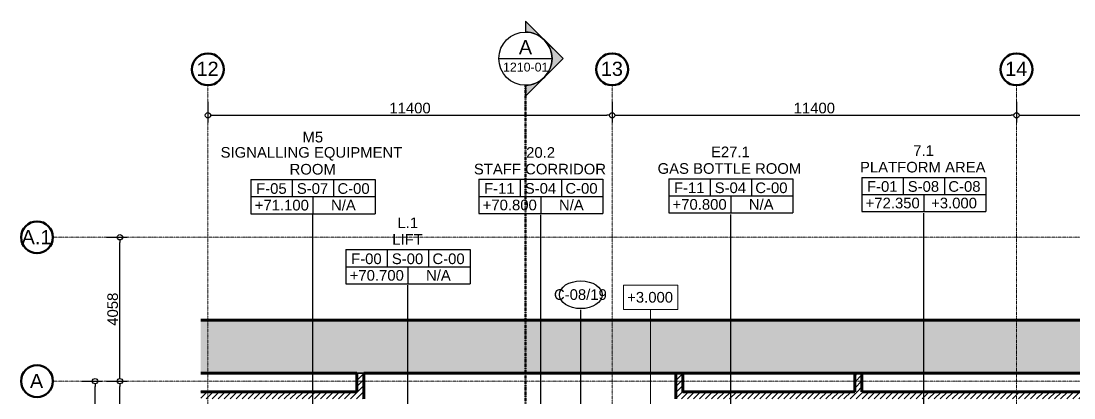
# Model space of a CAD drawing. Header units: millimetres. Extents: x -795739 to -715748, y -34378 to 22353.
# Drawn here: x -795550 to -765862, y 11719 to 22353 of the extents above; entities that cross this region are included whole.
import ezdxf

# ---------------------------------------------------------------- set-up
doc = ezdxf.new("R2010")
doc.units = ezdxf.units.MM
doc.linetypes.add('DPA_Grid _ Level 100', pattern=[10, 5.5, -1.6, 1.3, -1.6])
for name, color, linetype, lineweight in [('A-ANNO-DIMS', 1, 'Continuous', 9), ('A-ANNO-NOTE', 3, 'Continuous', 25), ('A-FLOR-E', 2, 'Continuous', 35), ('A-ROOM-IDEN', 3, 'Continuous', 25), ('A-ROOM-LINE', 3, 'Continuous', 25), ('A-WALL', 5, 'Continuous', 35), ('A-WALL-PATT', 1, 'Continuous', 9), ('G-ANNO-SECL', 3, 'Continuous', 9), ('G-ANNO-TEXT', 3, 'Continuous', 9), ('S-GRID', 251, 'Continuous', 9), ('S-GRID-IDEN', 3, 'Continuous', 50)]:
    doc.layers.add(name, color=color, linetype=linetype, lineweight=lineweight)
doc.styles.add('Arial', font='arial.ttf', dxfattribs={"height": 400})
doc.styles.add('Arial_1', font='arial.ttf', dxfattribs={"height": 250})
doc.styles.add('Arial_2', font='arial.ttf', dxfattribs={"height": 300})
doc.dimstyles.new('DPA-DIM-3_0_C-C', dxfattribs={"dimscale": 304.8, "dimtxt": 306.07782, "dimasz": 0.492126, "dimexe": 0.656168, "dimexo": 0.0625, "dimgap": 0.164042, "dimtad": 1, "dimdec": 0, "dimzin": 0, "dimdsep": 46, "dimtxsty": 'Arial_2', "dimblk1": 'DOTBLANK', "dimblk2": 'DOTBLANK', "dimsah": 1, "dimcen": 0.09, "dimdle": 0.656168, "dimadec": 8, "dimazin": 0, "dimtfac": 1, "dimtdec": 4, "dimtix": 1, "dimtmove": 0, "dimatfit": 3, "dimfxl": 1.312336, "dimfxlon": 1, "dimtvp": 1, "dimtolj": 1, "dimtzin": 0, "dimarcsym": 2})
pattern_1 = [(45, (0, 0), (-84.852814, 84.852814), [])]

# ---------------------------------------------------------------- blocks, each defined once
blk = doc.blocks.new('Section - Section Head-531884-4282-01 ENLARGED LOWER PLATFORM LEVEL - REFLECTED CEILING PLAN - SHEET 3')
at = {"layer": 'G-ANNO-SECL'}
h = blk.add_hatch(color=256, dxfattribs=at)
edge = h.paths.add_edge_path()
edge.add_line((-12.8, 5.3), (-7.5, 10.61))
edge.add_line((-7.5, 10.61), (-2.2, 5.3))
edge.add_arc((-7.5, 0), 7.5, 45, 135)
h = blk.add_hatch(color=256, dxfattribs=at)
edge = h.paths.add_edge_path()
edge.add_arc((-7.5, 0), 7.5, 0, 45)
edge.add_line((-2.2, 5.3), (3.11, 0))
edge.add_line((3.11, 0), (0, 0))
edge = h.paths.add_edge_path()
edge.add_line((-15, 0), (-18.11, 0))
edge.add_line((-18.11, 0), (-12.8, 5.3))
edge.add_arc((-7.5, 0), 7.5, 135, 180)
at = {"layer": 'G-ANNO-SECL', "lineweight": 25}
for p, q in [((-7.5, 10.61), (-18.11, 0)), ((-7.5, 10.61), (-12.8, 5.3)), ((3.11, 0), (-7.5, 10.61)), ((-2.2, 5.3), (-7.5, 10.61)), ((-12.8, 5.3), (-18.11, 0)), ((3.11, 0), (-2.2, 5.3)), ((-18.11, 0), (-15, 0)), ((-18.11, 0), (-15, 0)), ((0, 0), (3.11, 0)), ((0, 0), (3.11, 0))]:
    blk.add_line(p, q, dxfattribs=at)
blk.add_circle((-7.5, 0), 7.5, dxfattribs=at)
for start, end in [(45, 135), (135, 180), (0, 45)]:
    blk.add_arc((-7.5, 0), 7.5, start, end, dxfattribs=at)
blk = doc.blocks.new('DPA_Room Tag Box - Standard-4486259-4282-01 ENLARGED LOWER PLATFORM LEVEL - REFLECTED CEILING PLAN - SHEET 3')
at = {"layer": 'A-ROOM-LINE'}
for p, q in [((-17.5, -2.94), (-17.5, -12.6)), ((-17.5, -2.94), (17.5, -2.94)), ((-5.83, -2.94), (-5.83, -7.77)), ((5.83, -2.94), (5.83, -7.77)), ((17.5, -2.94), (17.5, -12.6)), ((-17.5, -7.77), (17.5, -7.77)), ((0, -7.77), (0, -12.6)), ((-17.5, -12.6), (17.5, -12.6))]:
    blk.add_line(p, q, dxfattribs=at)
blk = doc.blocks.new('DPA_Room Tag Box _Longer_ - Standard-4486008-4282-01 ENLARGED LOWER PLATFORM LEVEL - REFLECTED CEILING PLAN - SHEET 3')
at = {"layer": 'A-ROOM-LINE'}
for p, q in [((-17.5, -2.98), (-17.5, -12.65)), ((-17.5, -2.98), (17.5, -2.98)), ((-5.83, -2.98), (-5.83, -7.81)), ((5.83, -2.98), (5.83, -7.81)), ((17.5, -2.98), (17.5, -12.65)), ((-17.5, -7.81), (17.5, -7.81)), ((0, -7.81), (0, -12.65)), ((-17.5, -12.65), (17.5, -12.65))]:
    blk.add_line(p, q, dxfattribs=at)
blk = doc.blocks.new('Ceiling Tags - Ceiling Tags-9510765-4282-01 ENLARGED LOWER PLATFORM LEVEL - REFLECTED CEILING PLAN - SHEET 3')
at = {"layer": 'A-ANNO-NOTE'}
blk.add_ellipse((0, 0), major_axis=(6.05, 0), ratio=0.646436, dxfattribs=at)
blk = doc.blocks.new('Grid - 100 Scale-2291345-4282-01 ENLARGED LOWER PLATFORM LEVEL - REFLECTED CEILING PLAN - SHEET 3')
at = {"layer": 'S-GRID-IDEN'}
blk.add_circle((0, 0), 4.5, dxfattribs=at)
blk = doc.blocks.new('_DotBlank')
at = {"color": 0, "linetype": 'ByBlock', "lineweight": -2}
blk.add_line((-0.5, 0), (-1, 0), dxfattribs=at)
blk.add_circle((0, 0), 0.5, dxfattribs=at)
blk = doc.blocks.new('*D1325')
at = {"layer": 'A-ANNO-DIMS', "color": 0, "lineweight": -2, "transparency": 16777216}
for p, q in [((-11400, 16496), (-11400, 15915)), ((0, 16496), (0, 15915)), ((-11250, 16115), (-150, 16115))]:
    blk.add_line(p, q, dxfattribs=at)
at = {"layer": 'Defpoints', "color": 0, "transparency": 16777216}
for p in [(-11400, 16515), (0, 16515), (0, 16115)]:
    blk.add_point(p, dxfattribs=at)
at = {"layer": 'A-ANNO-DIMS', "color": 0, "lineweight": -2, "transparency": 16777216, "xscale": 150, "yscale": 150, "zscale": 150, "rotation": 180}
blk.add_blockref('_DotBlank', (-11400, 16115), dxfattribs=at)
at = {"layer": 'A-ANNO-DIMS', "color": 0, "lineweight": -2, "transparency": 16777216, "xscale": 150, "yscale": 150, "zscale": 150}
blk.add_blockref('_DotBlank', (0, 16115), dxfattribs=at)
at = {"layer": 'A-ANNO-DIMS', "color": 0, "transparency": 16777216, "insert": (-5700, 16318), "char_height": 300, "width": 1384.41, "attachment_point": 5, "style": 'Arial_2'}
blk.add_mtext('\\A1;11400', dxfattribs=at)
blk = doc.blocks.new('*D1326')
at = {"layer": 'A-ANNO-DIMS', "color": 0, "lineweight": -2, "transparency": 16777216}
for p, q in [((0, 16496), (0, 15915)), ((11400, 16496), (11400, 15915)), ((150, 16115), (11250, 16115))]:
    blk.add_line(p, q, dxfattribs=at)
at = {"layer": 'Defpoints', "color": 0, "transparency": 16777216}
for p in [(0, 16515), (11400, 16515), (11400, 16115)]:
    blk.add_point(p, dxfattribs=at)
at = {"layer": 'A-ANNO-DIMS', "color": 0, "lineweight": -2, "transparency": 16777216, "xscale": 150, "yscale": 150, "zscale": 150, "rotation": 180}
blk.add_blockref('_DotBlank', (0, 16115), dxfattribs=at)
at = {"layer": 'A-ANNO-DIMS', "color": 0, "lineweight": -2, "transparency": 16777216, "xscale": 150, "yscale": 150, "zscale": 150}
blk.add_blockref('_DotBlank', (11400, 16115), dxfattribs=at)
at = {"layer": 'A-ANNO-DIMS', "color": 0, "transparency": 16777216, "insert": (5700, 16318), "char_height": 300, "width": 1384.41, "attachment_point": 5, "style": 'Arial_2'}
blk.add_mtext('\\A1;11400', dxfattribs=at)
blk = doc.blocks.new('*D1327')
at = {"layer": 'A-ANNO-DIMS', "color": 0, "lineweight": -2, "transparency": 16777216}
for p, q in [((11400, 16496), (11400, 15915)), ((22800, 16496), (22800, 15915)), ((11550, 16115), (22650, 16115))]:
    blk.add_line(p, q, dxfattribs=at)
at = {"layer": 'Defpoints', "color": 0, "transparency": 16777216}
for p in [(11400, 16515), (22800, 16515), (22800, 16115)]:
    blk.add_point(p, dxfattribs=at)
at = {"layer": 'A-ANNO-DIMS', "color": 0, "lineweight": -2, "transparency": 16777216, "xscale": 150, "yscale": 150, "zscale": 150, "rotation": 180}
blk.add_blockref('_DotBlank', (11400, 16115), dxfattribs=at)
at = {"layer": 'A-ANNO-DIMS', "color": 0, "lineweight": -2, "transparency": 16777216, "xscale": 150, "yscale": 150, "zscale": 150}
blk.add_blockref('_DotBlank', (22800, 16115), dxfattribs=at)
at = {"layer": 'A-ANNO-DIMS', "color": 0, "transparency": 16777216, "insert": (17100, 16318), "char_height": 300, "width": 1384.41, "attachment_point": 5, "style": 'Arial_2'}
blk.add_mtext('\\A1;11400', dxfattribs=at)
blk = doc.blocks.new('*D1331')
at = {"layer": 'A-ANNO-DIMS', "color": 0, "lineweight": -2, "transparency": 16777216}
for p, q in [((-14961, 8615), (-14380, 8615)), ((-14580, -7750), (-14580, 8465)), ((-14961, -7900), (-14380, -7900))]:
    blk.add_line(p, q, dxfattribs=at)
at = {"layer": 'Defpoints', "color": 0, "transparency": 16777216}
for p in [(-14980, 8615), (-14580, 8615), (-14980, -7900)]:
    blk.add_point(p, dxfattribs=at)
at = {"layer": 'A-ANNO-DIMS', "color": 0, "lineweight": -2, "transparency": 16777216, "xscale": 150, "yscale": 150, "zscale": 150}
for p, rotation in [((-14580, 8615), 90), ((-14580, -7900), 270)]:
    blk.add_blockref('_DotBlank', p, dxfattribs=dict(at, rotation=rotation))
at = {"layer": 'A-ANNO-DIMS', "color": 0, "transparency": 16777216, "insert": (-14784, 357), "char_height": 300, "width": 1384.41, "attachment_point": 5, "rotation": 90, "style": 'Arial_2'}
blk.add_mtext('\\A1;16515', dxfattribs=at)
blk = doc.blocks.new('*D1334')
at = {"layer": 'A-ANNO-DIMS', "color": 0, "lineweight": -2, "transparency": 16777216}
for p, q in [((-14261, 8615), (-13680, 8615)), ((-13880, 150), (-13880, 8465)), ((-14261, 0), (-13680, 0))]:
    blk.add_line(p, q, dxfattribs=at)
at = {"layer": 'Defpoints', "color": 0, "transparency": 16777216}
for p in [(-14280, 8615), (-13880, 8615), (-14280, 0)]:
    blk.add_point(p, dxfattribs=at)
at = {"layer": 'A-ANNO-DIMS', "color": 0, "lineweight": -2, "transparency": 16777216, "xscale": 150, "yscale": 150, "zscale": 150}
for p, rotation in [((-13880, 8615), 90), ((-13880, 0), 270)]:
    blk.add_blockref('_DotBlank', p, dxfattribs=dict(at, rotation=rotation))
at = {"layer": 'A-ANNO-DIMS', "color": 0, "transparency": 16777216, "insert": (-14084, 4307), "char_height": 300, "width": 1107.53, "attachment_point": 5, "rotation": 90, "style": 'Arial_2'}
blk.add_mtext('\\A1;8615', dxfattribs=at)
blk = doc.blocks.new('*D1335')
at = {"layer": 'A-ANNO-DIMS', "color": 0, "lineweight": -2, "transparency": 16777216}
for p, q in [((-14261, 12673), (-13680, 12673)), ((-13880, 8765), (-13880, 12523)), ((-14261, 8615), (-13680, 8615))]:
    blk.add_line(p, q, dxfattribs=at)
at = {"layer": 'Defpoints', "color": 0, "transparency": 16777216}
for p in [(-14280, 12673), (-13880, 12673), (-14280, 8615)]:
    blk.add_point(p, dxfattribs=at)
at = {"layer": 'A-ANNO-DIMS', "color": 0, "lineweight": -2, "transparency": 16777216, "xscale": 150, "yscale": 150, "zscale": 150}
for p, rotation in [((-13880, 12673), 90), ((-13880, 8615), 270)]:
    blk.add_blockref('_DotBlank', p, dxfattribs=dict(at, rotation=rotation))
at = {"layer": 'A-ANNO-DIMS', "color": 0, "transparency": 16777216, "insert": (-14084, 10644), "char_height": 300, "width": 1107.53, "attachment_point": 5, "rotation": 90, "style": 'Arial_2'}
blk.add_mtext('\\A1;4058', dxfattribs=at)
blk = doc.blocks.new('*U1241')
at = {"layer": 'S-GRID', "linetype": 'DPA_Grid _ Level 100'}
for p, q in [((-11400, -21374.7), (-11400, 16961.2)), ((0, -21374.7), (0, 16961.2)), ((11400, -21374.7), (11400, 16961.2)), ((57901.1, 12673), (-15767.8, 12673)), ((57901.1, 8615), (-15767.8, 8615))]:
    blk.add_line(p, q, dxfattribs=at)
at = {"layer": 'S-GRID-IDEN', "xscale": 99.99999999999993, "yscale": 99.99999999999993, "zscale": 99.99999999999993}
for p in [(-11400, 17411.2), (0, 17411.2), (11400, 17411.2)]:
    blk.add_blockref('Grid - 100 Scale-2291345-4282-01 ENLARGED LOWER PLATFORM LEVEL - REFLECTED CEILING PLAN - SHEET 3', p, dxfattribs=at)
at = {"layer": 'S-GRID-IDEN', "xscale": 99.99999999999993, "yscale": 99.99999999999993, "zscale": 99.99999999999993, "rotation": 89.9999999999998}
for p in [(-16217.8, 12673), (-16217.8, 8615)]:
    blk.add_blockref('Grid - 100 Scale-2291345-4282-01 ENLARGED LOWER PLATFORM LEVEL - REFLECTED CEILING PLAN - SHEET 3', p, dxfattribs=at)
at = {"layer": 'S-GRID-IDEN', "lineweight": 9, "char_height": 400, "attachment_point": 1, "style": 'Arial'}
for s, insert, width in [('12', (-11718.8, 17627.1), 753.586), ('13', (-318.8, 17627.1), 753.586), ('14', (11081.2, 17627.1), 753.586), ('A.1', (-16652.1, 12876.9), 1026.16), ('A', (-16417.6, 8818.9), 456.962)]:
    blk.add_mtext(s, dxfattribs=dict(at, insert=insert, width=width))
at = {"layer": 'A-ANNO-DIMS'}
for base, p1, p2, picture, middle in [((0, 16114.7), (-11400, 16514.7), (0, 16514.7), '*D1325', (-5700, 16317.9)), ((11400, 16114.7), (0, 16514.7), (11400, 16514.7), '*D1326', (5700, 16317.9)), ((22800, 16114.7), (11400, 16514.7), (22800, 16514.7), '*D1327', (17100, 16317.9))]:
    dim = blk.add_linear_dim(base=base, p1=p1, p2=p2, dimstyle='DPA-DIM-3_0_C-C', override={"dimpost": '<>', "dimfxl": 11400}, dxfattribs=at)
    dim.commit()
    dim.dimension.update_dxf_attribs({"geometry": picture, "text_midpoint": middle})
for base, p1, p2, override, picture, middle in [((-13880.4, 12673), (-14280.4, 8615), (-14280.4, 12673), {"dimpost": '<>', "dimfxl": 4057.997178}, '*D1335', (-14083.6, 10644)), ((-14580.4, 8615), (-14980.4, -7900), (-14980.4, 8615), {"dimpost": '<>', "dimfxl": 16515.002991}, '*D1331', (-14783.6, 357.5)), ((-13880.4, 8615), (-14280.4, 0), (-14280.4, 8615), {"dimpost": '<>', "dimfxl": 8614.999996}, '*D1334', (-14083.6, 4307.5))]:
    dim = blk.add_linear_dim(base=base, p1=p1, p2=p2, angle=90, dimstyle='DPA-DIM-3_0_C-C', override=override, dxfattribs=at)
    dim.commit()
    dim.dimension.update_dxf_attribs({"geometry": picture, "text_midpoint": middle})

msp = doc.modelspace()

# ---------------------------------------------------------------- hatches: boundary and pattern name
at = {"layer": 'A-WALL-PATT', "lineweight": 9}
h = msp.add_hatch(dxfattribs=at)
h.set_pattern_fill('FP_1', color=256, style=0, pattern_type=2)
h.set_pattern_definition([(50, (0, 0), (728.7365, -63.7558), [76.2, -838.2]), (355, (0, 0), (-140.9716, 764.2276), [60.96, -670.56]), (100.451, (60.7, -5.3), (587.77, 700.46675), [64.76, -712.36]), (46.184, (0, 203.2), (1084.3162, -168.171), [114.3, -1257.3]), (96.636, (90.4, 189.2), (949.6099, 989.7098), [97.14, -1068.54]), (351.184, (0, 203.2), (949.6206, 989.7012), [91.44, -1005.84]), (21, (101.6, 152.4), (606.45787, -409.06057), [76.2, -838.2]), (326, (101.6, 152.4), (247.20834, 736.7529), [60.96, -670.56]), (71.451, (152.14, 118.3), (853.66825, 327.6855), [64.76, -712.36]), (37.5, (0, 0), (12.35469, 338.22012), [33.528, -628.904, 33.528, -647.192, -673.1]), (37.5, (0, 0), (12.35469, 338.22012), [-1343.152, 33.528, -639.572]), (7.5, (0, 0), (267.27887, 400.72213), [33.528, -354.584, 33.528, -613.664, -256.54]), (7.5, (0, 0), (267.27887, 400.72213), [-1035.304, 33.528, -223.012]), (327.5, (-226.57, 0), (542.36333, -22.91534), [33.528, -220.472, 33.528, -758.952, -1051.56]), (327.5, (-226.57, 0), (542.36333, -22.91534), [-1046.48, 33.528, -1018.032]), (317.5, (-328.17, 0), (592.51696, 101.7071), [33.528, -296.672, 33.528, -492.76, -746.76]), (317.5, (-328.17, 0), (592.51696, 101.7071), [-856.488, 33.528, -713.232])])
h.paths.add_polyline_path([(-745022, 12414), (-745022, 13914), (-790484, 13914), (-790484, 12414), (-755731, 12414)])
h = msp.add_hatch(dxfattribs=at)
h.set_pattern_fill('FP_2', color=256, style=0, pattern_type=2)
h.set_pattern_definition(pattern_1)
h.paths.add_polyline_path([(-785882, 11894), (-785882, 12414), (-786082, 12414), (-786082, 11894)])
h = msp.add_hatch(dxfattribs=at)
h.set_pattern_fill('FP_2', color=256, style=0, pattern_type=2)
h.set_pattern_definition(pattern_1)
h.paths.add_polyline_path([(-776892, 11894), (-776892, 12414), (-777092, 12414), (-777092, 11894)])
h = msp.add_hatch(dxfattribs=at)
h.set_pattern_fill('FP_2', color=256, style=0, pattern_type=2)
h.set_pattern_definition(pattern_1)
h.paths.add_polyline_path([(-771842, 11894), (-771842, 12414), (-772042, 12414), (-772042, 11894)])
h = msp.add_hatch(dxfattribs=at)
h.set_pattern_fill('FP_2', color=256, style=0, pattern_type=2)
h.set_pattern_definition(pattern_1)
h.paths.add_polyline_path([(-790484, 11694), (-785882, 11694), (-785882, 11894), (-790484, 11894), (-790484, 11716)])
h = msp.add_hatch(dxfattribs=at)
h.set_pattern_fill('FP_2', color=256, style=0, pattern_type=2)
h.set_pattern_definition(pattern_1)
h.paths.add_polyline_path([(-745742, 11694), (-745742, 11894), (-777092, 11894), (-777092, 11694), (-755731, 11694)])

# ---------------------------------------------------------------- linework, layer by layer
at = {"layer": 'A-ANNO-NOTE'}
msp.add_line((-779763, 6590), (-779763, 14208), dxfattribs=at)
at = {"layer": 'A-FLOR-E'}
for p, q in [((-745022, 12414), (-790484, 12414)), ((-790484, 12414), (-745022, 12414)), ((-745022, 12414), (-790484, 12414))]:
    msp.add_line(p, q, dxfattribs=at)
at = {"layer": 'A-ROOM-IDEN'}
for p, q in [((-770095, 1891), (-770095, 16937)), ((-787320, 9926), (-787320, 16883)), ((-780892, 9926), (-780892, 16883)), ((-775538, 9926), (-775538, 16899)), ((-784641, 8318), (-784641, 14897))]:
    msp.add_line(p, q, dxfattribs=at)
at = {"layer": 'A-WALL', "color": 7, "lineweight": 70}
for p, q in [((-790484, 13914), (-745022, 13914)), ((-786082, 12414), (-790484, 12414)), ((-786082, 11894), (-786082, 12414)), ((-745022, 12414), (-785882, 12414)), ((-785882, 12414), (-785882, 11894)), ((-777092, 11894), (-777092, 12414)), ((-777092, 12414), (-776892, 12414)), ((-776892, 12414), (-776892, 11894)), ((-772042, 11894), (-772042, 12414)), ((-772042, 12414), (-771842, 12414)), ((-771842, 12414), (-771842, 11894)), ((-790484, 11894), (-786082, 11894)), ((-785882, 11894), (-785882, 11694)), ((-777092, 11694), (-777092, 11894)), ((-776892, 11894), (-772042, 11894)), ((-771842, 11894), (-759842, 11894))]:
    msp.add_line(p, q, dxfattribs=at)
at = {"layer": 'A-WALL', "lineweight": 9}
msp.add_line((-786082, 12414), (-785882, 12414), dxfattribs=at)
at = {"layer": 'G-ANNO-SECL', "lineweight": 25}
msp.add_line((-782079, 21293), (-780579, 21293), dxfattribs=at)
at = {"layer": 'G-ANNO-SECL', "linetype": 'DPA_Grid _ Level 100', "lineweight": 50}
msp.add_line((-781329, 20543), (-781329, -17449), dxfattribs=at)
at = {"layer": 'G-ANNO-TEXT', "color": 10}
msp.add_line((-777798, 6620), (-777798, 14214), dxfattribs=at)
at = {"layer": 'G-ANNO-TEXT', "color": 10, "flags": 128}
msp.add_lwpolyline([(-778562, 14897), (-777033, 14897), (-777033, 14214), (-778562, 14214)], close=True, dxfattribs=at)

# ---------------------------------------------------------------- block references
msp.add_blockref('*U1241', (-778882, 3579))
at = {"layer": 'A-ANNO-NOTE', "xscale": 100, "yscale": 100, "zscale": 100}
msp.add_blockref('Ceiling Tags - Ceiling Tags-9510765-4282-01 ENLARGED LOWER PLATFORM LEVEL - REFLECTED CEILING PLAN - SHEET 3', (-779767, 14630), dxfattribs=at)
at = {"layer": 'A-ROOM-IDEN', "xscale": 99.99999999999993, "yscale": 99.99999999999993, "zscale": 99.99999999999993}
for name, p in [('DPA_Room Tag Box _Longer_ - Standard-4486008-4282-01 ENLARGED LOWER PLATFORM LEVEL - REFLECTED CEILING PLAN - SHEET 3', (-787320, 18183)), ('DPA_Room Tag Box - Standard-4486259-4282-01 ENLARGED LOWER PLATFORM LEVEL - REFLECTED CEILING PLAN - SHEET 3', (-780892, 18183)), ('DPA_Room Tag Box - Standard-4486259-4282-01 ENLARGED LOWER PLATFORM LEVEL - REFLECTED CEILING PLAN - SHEET 3', (-775538, 18199)), ('DPA_Room Tag Box - Standard-4486259-4282-01 ENLARGED LOWER PLATFORM LEVEL - REFLECTED CEILING PLAN - SHEET 3', (-770095, 18237)), ('DPA_Room Tag Box - Standard-4486259-4282-01 ENLARGED LOWER PLATFORM LEVEL - REFLECTED CEILING PLAN - SHEET 3', (-784641, 16197))]:
    msp.add_blockref(name, p, dxfattribs=at)
at = {"layer": 'G-ANNO-SECL', "lineweight": 25, "xscale": 99.99999999999993, "yscale": 99.99999999999993, "zscale": 99.99999999999993, "rotation": 269.9999999999996}
msp.add_blockref('Section - Section Head-531884-4282-01 ENLARGED LOWER PLATFORM LEVEL - REFLECTED CEILING PLAN - SHEET 3', (-781329, 20543), dxfattribs=at)

# ---------------------------------------------------------------- texts
at = {"layer": 'A-ANNO-NOTE', "lineweight": 9, "insert": (-780524, 14786), "char_height": 300, "width": 1835.86, "attachment_point": 1, "style": 'Arial_2'}
msp.add_mtext('C-08/19', dxfattribs=at)
at = {"layer": 'A-ROOM-IDEN', "lineweight": 9, "char_height": 300, "attachment_point": 1, "style": 'Arial_2'}
for s, insert, width in [('M5', (-787614, 19229), 713.5), ('SIGNALLING EQUIPMENT', (-789923, 18798), 6301.26), ('20.2', (-781308, 18795), 1010.13), ('E27.1', (-776096, 18812), 1354.85), ('7.1', (-770392, 18850), 721.52), ('ROOM', (-787978, 18322), 1595.36), ('STAFF CORRIDOR', (-782781, 18327), 4569.62), ('GAS BOTTLE ROOM', (-777602, 18343), 4994.51), ('PLATFORM AREA', (-771894, 18381), 4353.16), ('F-01', (-771697, 17836), 1058.23), ('S-08', (-770549, 17836), 1090.29), ('C-08', (-769404, 17836), 1114.35), ('F-05', (-788922, 17778), 1058.23), ('S-07', (-787774, 17778), 1090.29), ('C-00', (-786629, 17778), 1114.35), ('F-11', (-782495, 17782), 1058.23), ('S-04', (-781347, 17782), 1090.29), ('C-00', (-780202, 17782), 1114.35), ('F-11', (-777140, 17799), 1058.23), ('S-04', (-775992, 17799), 1090.29), ('C-00', (-774847, 17799), 1114.35), ('+71.100', (-788961, 17309), 1883.97), ('N/A', (-786810, 17309), 857.81), ('+70.800', (-782534, 17314), 1883.97), ('N/A', (-780383, 17314), 857.81), ('+70.800', (-777180, 17330), 1883.97), ('N/A', (-775029, 17330), 857.81), ('+72.350', (-771736, 17368), 1883.97), ('+3.000', (-769889, 17368), 1595.36), ('L.1', (-784938, 16810), 721.52), ('LIFT', (-785084, 16341), 1066.24), ('F-00', (-786243, 15796), 1058.23), ('S-00', (-785095, 15796), 1090.29), ('C-00', (-783950, 15796), 1114.35), ('+70.700', (-786283, 15328), 1883.97), ('N/A', (-784132, 15328), 857.81)]:
    msp.add_mtext(s, dxfattribs=dict(at, insert=insert, width=width))
at = {"layer": 'G-ANNO-SECL', "lineweight": 25, "attachment_point": 1}
for s, insert, char_height, width, style in [('A', (-781514, 21815), 400, 456.96, 'Arial'), ('1210-01', (-781961, 21179), 250, 1539.24, 'Arial_1')]:
    msp.add_mtext(s, dxfattribs=dict(at, insert=insert, char_height=char_height, width=width, style=style))
at = {"layer": 'G-ANNO-TEXT', "color": 7, "insert": (-778459, 14710), "char_height": 300, "width": 1595.36, "attachment_point": 1, "style": 'Arial_2'}
msp.add_mtext('+3.000', dxfattribs=at)

doc.saveas('drawing.dxf')
